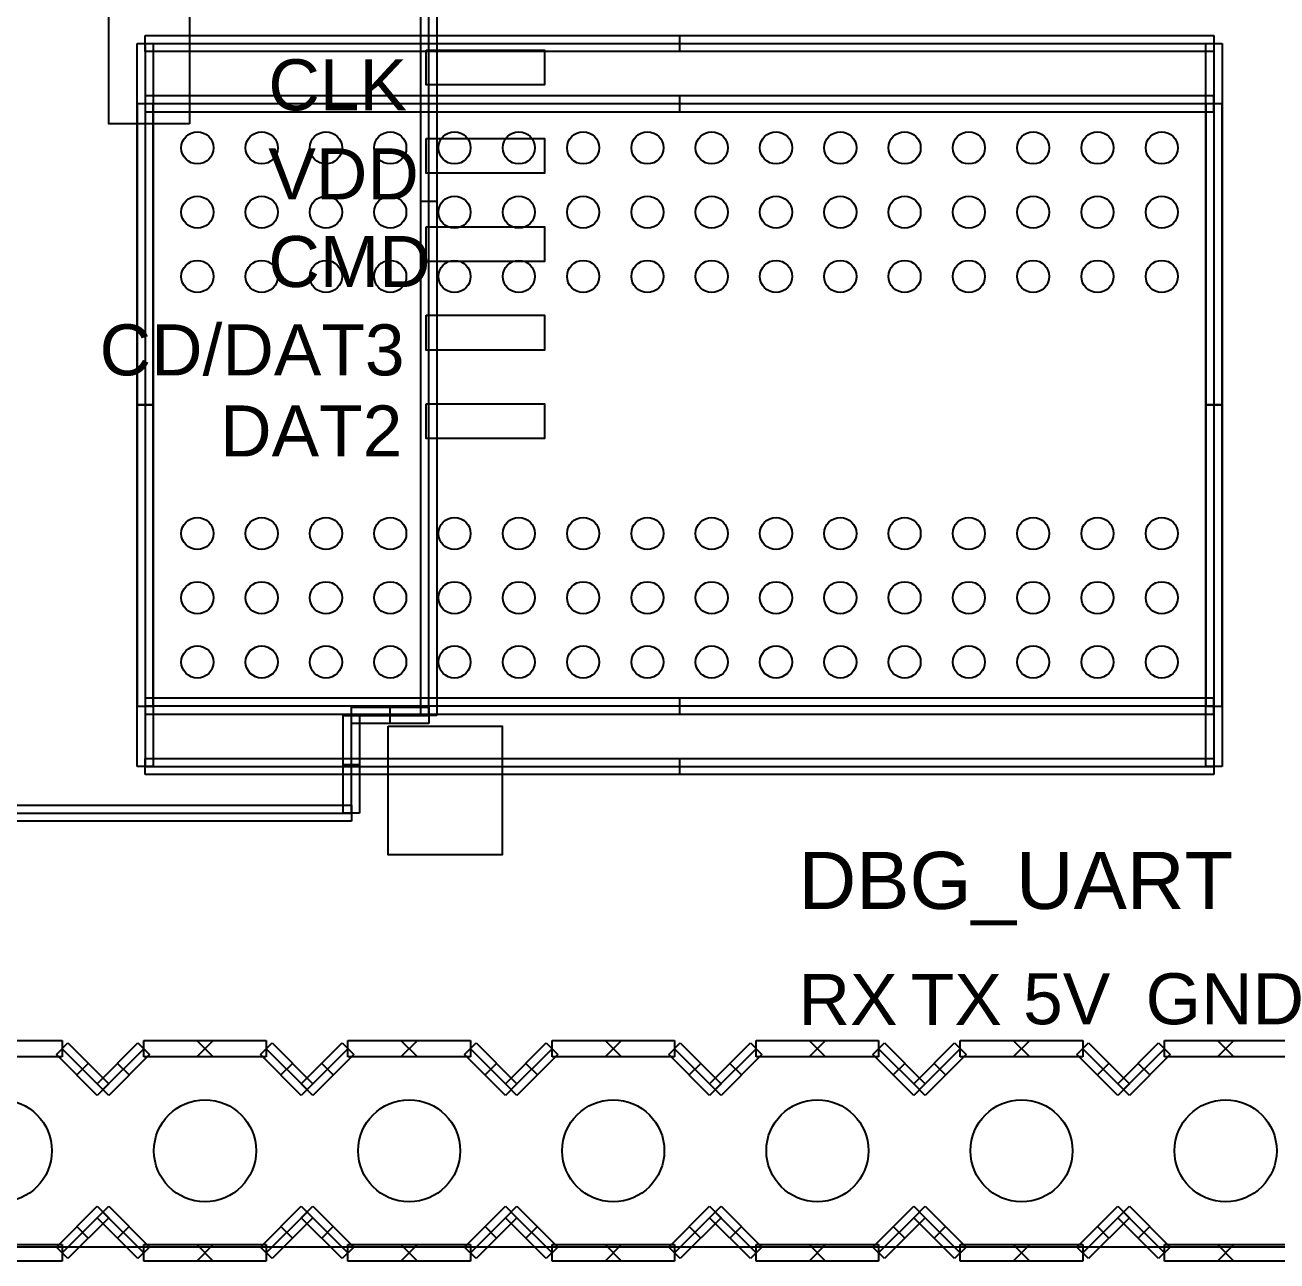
# Model space of a CAD drawing. Header units: millimetres. Extents: x -2.6 to 51, y -0.9 to 44.6.
# Drawn here: x 8.84 to 24.42, y -0.17 to 15.21 of the extents above; entities that cross this region are included whole.
import ezdxf

# ---------------------------------------------------------------- set-up
doc = ezdxf.new("R2010")
doc.units = ezdxf.units.MM
doc.header["$MEASUREMENT"] = 0
for name, color, linetype in [('BOTTOM', 11, 'Continuous'), ('SILK-BOT', 5, 'Continuous'), ('SILK-TOP', 12, 'Continuous'), ('TOP', 1, 'Continuous')]:
    doc.layers.add(name, color=color, linetype=linetype)

msp = doc.modelspace()

# ---------------------------------------------------------------- linework, layer by layer
at = {"layer": 'BOTTOM'}
for centre, radius in [((10.985, 13.685), 0.2), ((11.785, 13.685), 0.2), ((12.585, 13.685), 0.2), ((13.385, 13.685), 0.2), ((14.185, 13.685), 0.2), ((14.985, 13.685), 0.2), ((15.785, 13.685), 0.2), ((16.585, 13.685), 0.2), ((17.385, 13.685), 0.2), ((18.185, 13.685), 0.2), ((18.985, 13.685), 0.2), ((19.785, 13.685), 0.2), ((20.585, 13.685), 0.2), ((21.385, 13.685), 0.2), ((22.185, 13.685), 0.2), ((22.985, 13.685), 0.2), ((10.985, 12.885), 0.2), ((11.785, 12.885), 0.2), ((12.585, 12.885), 0.2), ((13.385, 12.885), 0.2), ((14.185, 12.885), 0.2), ((14.985, 12.885), 0.2), ((15.785, 12.885), 0.2), ((16.585, 12.885), 0.2), ((17.385, 12.885), 0.2), ((18.185, 12.885), 0.2), ((18.985, 12.885), 0.2), ((19.785, 12.885), 0.2), ((20.585, 12.885), 0.2), ((21.385, 12.885), 0.2), ((22.185, 12.885), 0.2), ((22.985, 12.885), 0.2), ((10.985, 12.085), 0.2), ((11.785, 12.085), 0.2), ((12.585, 12.085), 0.2), ((13.385, 12.085), 0.2), ((14.185, 12.085), 0.2), ((14.985, 12.085), 0.2), ((15.785, 12.085), 0.2), ((16.585, 12.085), 0.2), ((17.385, 12.085), 0.2), ((18.185, 12.085), 0.2), ((18.985, 12.085), 0.2), ((19.785, 12.085), 0.2), ((20.585, 12.085), 0.2), ((21.385, 12.085), 0.2), ((22.185, 12.085), 0.2), ((22.985, 12.085), 0.2), ((10.985, 8.885), 0.2), ((11.785, 8.885), 0.2), ((12.585, 8.885), 0.2), ((13.385, 8.885), 0.2), ((14.185, 8.885), 0.2), ((14.985, 8.885), 0.2), ((15.785, 8.885), 0.2), ((16.585, 8.885), 0.2), ((17.385, 8.885), 0.2), ((18.185, 8.885), 0.2), ((18.985, 8.885), 0.2), ((19.785, 8.885), 0.2), ((20.585, 8.885), 0.2), ((21.385, 8.885), 0.2), ((22.185, 8.885), 0.2), ((22.985, 8.885), 0.2), ((10.985, 8.085), 0.2), ((11.785, 8.085), 0.2), ((12.585, 8.085), 0.2), ((13.385, 8.085), 0.2), ((14.185, 8.085), 0.2), ((14.985, 8.085), 0.2), ((15.785, 8.085), 0.2), ((16.585, 8.085), 0.2), ((17.385, 8.085), 0.2), ((18.185, 8.085), 0.2), ((18.985, 8.085), 0.2), ((19.785, 8.085), 0.2), ((20.585, 8.085), 0.2), ((21.385, 8.085), 0.2), ((22.185, 8.085), 0.2), ((22.985, 8.085), 0.2), ((10.985, 7.285), 0.2), ((11.785, 7.285), 0.2), ((12.585, 7.285), 0.2), ((13.385, 7.285), 0.2), ((14.185, 7.285), 0.2), ((14.985, 7.285), 0.2), ((15.785, 7.285), 0.2), ((16.585, 7.285), 0.2), ((17.385, 7.285), 0.2), ((18.185, 7.285), 0.2), ((18.985, 7.285), 0.2), ((19.785, 7.285), 0.2), ((20.585, 7.285), 0.2), ((21.385, 7.285), 0.2), ((22.185, 7.285), 0.2), ((22.985, 7.285), 0.2), ((8.54, 1.2), 0.635), ((11.08, 1.2), 0.635), ((13.62, 1.2), 0.635), ((16.16, 1.2), 0.635), ((18.7, 1.2), 0.635), ((21.24, 1.2), 0.635), ((23.78, 1.2), 0.635)]:
    msp.add_circle(centre, radius, dxfattribs=at)
at = {"layer": 'SILK-BOT'}
for p, q in [((10.235, 14.985), (10.435, 14.985)), ((10.235, 5.985), (10.235, 14.985)), ((10.335, 14.885), (10.335, 15.085)), ((10.335, 15.085), (23.635, 15.085)), ((10.335, 14.985), (10.335, 5.985)), ((10.335, 14.985), (23.635, 14.985)), ((10.435, 14.985), (10.435, 5.985)), ((16.985, 15.085), (16.985, 14.885)), ((23.535, 5.985), (23.535, 14.985)), ((23.535, 14.985), (23.735, 14.985)), ((23.635, 15.085), (23.635, 14.885)), ((23.635, 14.985), (23.635, 5.985)), ((23.735, 14.985), (23.735, 5.985)), ((23.635, 14.885), (10.335, 14.885)), ((10.335, 14.335), (10.335, 14.135)), ((23.635, 14.335), (10.335, 14.335)), ((16.985, 14.335), (16.985, 14.135)), ((23.635, 14.135), (23.635, 14.335)), ((10.435, 14.235), (10.235, 14.235)), ((10.235, 14.235), (10.235, 6.735)), ((10.335, 14.235), (10.335, 6.735)), ((23.635, 14.235), (10.335, 14.235)), ((10.435, 6.735), (10.435, 14.235)), ((23.735, 14.235), (23.535, 14.235)), ((23.535, 14.235), (23.535, 6.735)), ((23.635, 14.235), (23.635, 6.735)), ((23.735, 6.735), (23.735, 14.235)), ((10.335, 14.135), (23.635, 14.135)), ((10.435, 10.485), (10.235, 10.485)), ((10.235, 10.485), (10.435, 10.485)), ((23.735, 10.485), (23.535, 10.485)), ((23.535, 10.485), (23.735, 10.485)), ((10.235, 6.735), (10.435, 6.735)), ((23.635, 6.835), (10.335, 6.835)), ((10.335, 6.835), (10.335, 6.635)), ((23.635, 6.735), (10.335, 6.735)), ((16.985, 6.835), (16.985, 6.635)), ((23.535, 6.735), (23.735, 6.735)), ((23.635, 6.635), (23.635, 6.835)), ((10.335, 6.635), (23.635, 6.635)), ((10.335, 5.885), (10.335, 6.085)), ((10.335, 6.085), (23.635, 6.085)), ((16.985, 6.085), (16.985, 5.885)), ((23.635, 6.085), (23.635, 5.885)), ((10.435, 5.985), (10.235, 5.985)), ((10.335, 5.985), (23.635, 5.985)), ((23.735, 5.985), (23.535, 5.985)), ((23.635, 5.885), (10.335, 5.885)), ((7.778, 2.572), (9.302, 2.572)), ((9.23, 2.398), (9.374, 2.542)), ((9.302, 2.572), (9.302, 2.368)), ((9.374, 2.542), (9.882, 2.034)), ((9.738, 2.034), (10.246, 2.542)), ((10.246, 2.542), (10.39, 2.398)), ((10.318, 2.368), (10.318, 2.572)), ((10.318, 2.572), (11.842, 2.572)), ((11.182, 2.368), (10.978, 2.572)), ((11.182, 2.572), (10.978, 2.368)), ((11.77, 2.398), (11.914, 2.542)), ((11.842, 2.572), (11.842, 2.368)), ((11.914, 2.542), (12.422, 2.034)), ((12.278, 2.034), (12.786, 2.542)), ((12.786, 2.542), (12.93, 2.398)), ((12.858, 2.368), (12.858, 2.572)), ((12.858, 2.572), (14.382, 2.572)), ((13.722, 2.368), (13.518, 2.572)), ((13.722, 2.572), (13.518, 2.368)), ((14.31, 2.398), (14.454, 2.542)), ((14.382, 2.572), (14.382, 2.368)), ((14.454, 2.542), (14.962, 2.034)), ((14.818, 2.034), (15.326, 2.542)), ((15.326, 2.542), (15.47, 2.398)), ((15.398, 2.368), (15.398, 2.572)), ((15.398, 2.572), (16.922, 2.572)), ((16.262, 2.368), (16.058, 2.572)), ((16.262, 2.572), (16.058, 2.368)), ((16.85, 2.398), (16.994, 2.542)), ((16.922, 2.572), (16.922, 2.368)), ((16.994, 2.542), (17.502, 2.034)), ((17.358, 2.034), (17.866, 2.542)), ((17.866, 2.542), (18.01, 2.398)), ((17.938, 2.368), (17.938, 2.572)), ((17.938, 2.572), (19.462, 2.572)), ((18.802, 2.368), (18.598, 2.572)), ((18.802, 2.572), (18.598, 2.368)), ((19.39, 2.398), (19.534, 2.542)), ((19.462, 2.572), (19.462, 2.368)), ((19.534, 2.542), (20.042, 2.034)), ((19.898, 2.034), (20.406, 2.542)), ((20.406, 2.542), (20.55, 2.398)), ((20.478, 2.368), (20.478, 2.572)), ((20.478, 2.572), (22.002, 2.572)), ((21.342, 2.368), (21.138, 2.572)), ((21.342, 2.572), (21.138, 2.368)), ((21.93, 2.398), (22.074, 2.542)), ((22.002, 2.572), (22.002, 2.368)), ((22.074, 2.542), (22.582, 2.034)), ((22.438, 2.034), (22.946, 2.542)), ((22.946, 2.542), (23.09, 2.398)), ((23.018, 2.368), (23.018, 2.572)), ((23.018, 2.572), (24.542, 2.572)), ((23.882, 2.368), (23.678, 2.572)), ((23.882, 2.572), (23.678, 2.368)), ((9.302, 2.368), (7.778, 2.368)), ((9.738, 1.89), (9.23, 2.398)), ((9.81, 1.962), (9.302, 2.47)), ((10.318, 2.47), (9.81, 1.962)), ((10.39, 2.398), (9.882, 1.89)), ((11.842, 2.368), (10.318, 2.368)), ((12.278, 1.89), (11.77, 2.398)), ((12.35, 1.962), (11.842, 2.47)), ((12.858, 2.47), (12.35, 1.962)), ((12.93, 2.398), (12.422, 1.89)), ((14.382, 2.368), (12.858, 2.368)), ((14.818, 1.89), (14.31, 2.398)), ((14.89, 1.962), (14.382, 2.47)), ((15.398, 2.47), (14.89, 1.962)), ((15.47, 2.398), (14.962, 1.89)), ((16.922, 2.368), (15.398, 2.368)), ((17.358, 1.89), (16.85, 2.398)), ((17.43, 1.962), (16.922, 2.47)), ((17.938, 2.47), (17.43, 1.962)), ((18.01, 2.398), (17.502, 1.89)), ((19.462, 2.368), (17.938, 2.368)), ((19.898, 1.89), (19.39, 2.398)), ((19.97, 1.962), (19.462, 2.47)), ((20.478, 2.47), (19.97, 1.962)), ((20.55, 2.398), (20.042, 1.89)), ((22.002, 2.368), (20.478, 2.368)), ((22.438, 1.89), (21.93, 2.398)), ((22.51, 1.962), (22.002, 2.47)), ((23.018, 2.47), (22.51, 1.962)), ((23.09, 2.398), (22.582, 1.89)), ((24.542, 2.368), (23.018, 2.368)), ((9.628, 2.288), (9.484, 2.144)), ((10.136, 2.144), (9.992, 2.288)), ((12.168, 2.288), (12.024, 2.144)), ((12.676, 2.144), (12.532, 2.288)), ((14.708, 2.288), (14.564, 2.144)), ((15.216, 2.144), (15.072, 2.288)), ((17.248, 2.288), (17.104, 2.144)), ((17.756, 2.144), (17.612, 2.288)), ((19.788, 2.288), (19.644, 2.144)), ((20.296, 2.144), (20.152, 2.288)), ((22.328, 2.288), (22.184, 2.144)), ((22.836, 2.144), (22.692, 2.288)), ((9.882, 2.034), (9.738, 1.89)), ((9.882, 1.89), (9.738, 2.034)), ((12.422, 2.034), (12.278, 1.89)), ((12.422, 1.89), (12.278, 2.034)), ((14.962, 2.034), (14.818, 1.89)), ((14.962, 1.89), (14.818, 2.034)), ((17.502, 2.034), (17.358, 1.89)), ((17.502, 1.89), (17.358, 2.034)), ((20.042, 2.034), (19.898, 1.89)), ((20.042, 1.89), (19.898, 2.034)), ((22.582, 2.034), (22.438, 1.89)), ((22.582, 1.89), (22.438, 2.034)), ((9.23, 0.002), (9.738, 0.51)), ((9.738, 0.51), (9.882, 0.366)), ((9.738, 0.366), (9.882, 0.51)), ((9.882, 0.51), (10.39, 0.002)), ((11.77, 0.002), (12.278, 0.51)), ((12.278, 0.51), (12.422, 0.366)), ((12.278, 0.366), (12.422, 0.51)), ((12.422, 0.51), (12.93, 0.002)), ((14.31, 0.002), (14.818, 0.51)), ((14.818, 0.51), (14.962, 0.366)), ((14.818, 0.366), (14.962, 0.51)), ((14.962, 0.51), (15.47, 0.002)), ((16.85, 0.002), (17.358, 0.51)), ((17.358, 0.51), (17.502, 0.366)), ((17.358, 0.366), (17.502, 0.51)), ((17.502, 0.51), (18.01, 0.002)), ((19.39, 0.002), (19.898, 0.51)), ((19.898, 0.51), (20.042, 0.366)), ((19.898, 0.366), (20.042, 0.51)), ((20.042, 0.51), (20.55, 0.002)), ((21.93, 0.002), (22.438, 0.51)), ((22.438, 0.51), (22.582, 0.366)), ((22.438, 0.366), (22.582, 0.51)), ((22.582, 0.51), (23.09, 0.002)), ((9.302, -0.07), (9.81, 0.438)), ((9.882, 0.366), (9.374, -0.142)), ((10.246, -0.142), (9.738, 0.366)), ((9.81, 0.438), (10.318, -0.07)), ((11.842, -0.07), (12.35, 0.438)), ((12.422, 0.366), (11.914, -0.142)), ((12.786, -0.142), (12.278, 0.366)), ((12.35, 0.438), (12.858, -0.07)), ((14.382, -0.07), (14.89, 0.438)), ((14.962, 0.366), (14.454, -0.142)), ((15.326, -0.142), (14.818, 0.366)), ((14.89, 0.438), (15.398, -0.07)), ((16.922, -0.07), (17.43, 0.438)), ((17.502, 0.366), (16.994, -0.142)), ((17.866, -0.142), (17.358, 0.366)), ((17.43, 0.438), (17.938, -0.07)), ((19.462, -0.07), (19.97, 0.438)), ((20.042, 0.366), (19.534, -0.142)), ((20.406, -0.142), (19.898, 0.366)), ((19.97, 0.438), (20.478, -0.07)), ((22.002, -0.07), (22.51, 0.438)), ((22.582, 0.366), (22.074, -0.142)), ((22.946, -0.142), (22.438, 0.366)), ((22.51, 0.438), (23.018, -0.07)), ((9.484, 0.256), (9.628, 0.112)), ((9.992, 0.112), (10.136, 0.256)), ((12.024, 0.256), (12.168, 0.112)), ((12.532, 0.112), (12.676, 0.256)), ((14.564, 0.256), (14.708, 0.112)), ((15.072, 0.112), (15.216, 0.256)), ((17.104, 0.256), (17.248, 0.112)), ((17.612, 0.112), (17.756, 0.256)), ((19.644, 0.256), (19.788, 0.112)), ((20.152, 0.112), (20.296, 0.256)), ((22.184, 0.256), (22.328, 0.112)), ((22.692, 0.112), (22.836, 0.256)), ((7.778, 0.032), (9.302, 0.032)), ((9.374, -0.142), (9.23, 0.002)), ((9.302, 0.032), (9.302, -0.172)), ((10.39, 0.002), (10.246, -0.142)), ((10.318, -0.172), (10.318, 0.032)), ((10.318, 0.032), (11.842, 0.032)), ((10.978, 0.032), (11.182, -0.172)), ((10.978, -0.172), (11.182, 0.032)), ((11.914, -0.142), (11.77, 0.002)), ((11.842, 0.032), (11.842, -0.172)), ((12.93, 0.002), (12.786, -0.142)), ((12.858, -0.172), (12.858, 0.032)), ((12.858, 0.032), (14.382, 0.032)), ((13.518, 0.032), (13.722, -0.172)), ((13.518, -0.172), (13.722, 0.032)), ((14.454, -0.142), (14.31, 0.002)), ((14.382, 0.032), (14.382, -0.172)), ((15.47, 0.002), (15.326, -0.142)), ((15.398, -0.172), (15.398, 0.032)), ((15.398, 0.032), (16.922, 0.032)), ((16.058, 0.032), (16.262, -0.172)), ((16.058, -0.172), (16.262, 0.032)), ((16.994, -0.142), (16.85, 0.002)), ((16.922, 0.032), (16.922, -0.172)), ((18.01, 0.002), (17.866, -0.142)), ((17.938, -0.172), (17.938, 0.032)), ((17.938, 0.032), (19.462, 0.032)), ((18.598, 0.032), (18.802, -0.172)), ((18.598, -0.172), (18.802, 0.032)), ((19.534, -0.142), (19.39, 0.002)), ((19.462, 0.032), (19.462, -0.172)), ((20.55, 0.002), (20.406, -0.142)), ((20.478, -0.172), (20.478, 0.032)), ((20.478, 0.032), (22.002, 0.032)), ((21.138, 0.032), (21.342, -0.172)), ((21.138, -0.172), (21.342, 0.032)), ((22.074, -0.142), (21.93, 0.002)), ((22.002, 0.032), (22.002, -0.172)), ((23.09, 0.002), (22.946, -0.142)), ((23.018, -0.172), (23.018, 0.032)), ((23.018, 0.032), (24.542, 0.032)), ((23.678, 0.032), (23.882, -0.172)), ((23.678, -0.172), (23.882, 0.032)), ((9.302, -0.172), (7.778, -0.172)), ((11.842, -0.172), (10.318, -0.172)), ((14.382, -0.172), (12.858, -0.172)), ((16.922, -0.172), (15.398, -0.172)), ((19.462, -0.172), (17.938, -0.172)), ((22.002, -0.172), (20.478, -0.172)), ((24.542, -0.172), (23.018, -0.172))]:
    msp.add_line(p, q, dxfattribs=at)
msp.add_lwpolyline([(10.885, 13.985), (9.885, 13.985), (9.885, 15.485), (10.885, 15.485), (10.885, 13.985)], dxfattribs=at)
at = {"layer": 'SILK-TOP'}
for p, q in [((13.766, 6.621), (13.766, 19.421)), ((13.866, 6.621), (13.866, 19.421)), ((13.966, 19.421), (13.966, 6.621)), ((13.766, 13.021), (13.966, 13.021)), ((12.901, 6.521), (12.901, 6.721)), ((12.901, 6.721), (13.866, 6.721)), ((13.383, 6.521), (13.383, 6.721)), ((13.866, 6.721), (13.866, 6.521)), ((12.801, 5.402), (12.801, 6.621)), ((12.801, 6.621), (13.001, 6.621)), ((12.901, 5.402), (12.901, 6.621)), ((12.901, 6.621), (13.866, 6.621)), ((13.001, 6.621), (13.001, 5.402)), ((13.966, 6.621), (13.766, 6.621)), ((13.866, 6.521), (12.901, 6.521)), ((12.801, 6.011), (13.001, 6.011)), ((0.048, 5.502), (12.901, 5.502)), ((12.901, 5.502), (12.901, 5.302)), ((0.048, 5.402), (12.901, 5.402)), ((12.901, 5.302), (0.048, 5.302)), ((13.001, 5.402), (12.801, 5.402)), ((7.778, 2.572), (9.302, 2.572)), ((9.23, 2.398), (9.374, 2.542)), ((9.302, 2.572), (9.302, 2.368)), ((9.374, 2.542), (9.882, 2.034)), ((9.738, 2.034), (10.246, 2.542)), ((10.246, 2.542), (10.39, 2.398)), ((10.318, 2.368), (10.318, 2.572)), ((10.318, 2.572), (11.842, 2.572)), ((11.182, 2.368), (10.978, 2.572)), ((11.182, 2.572), (10.978, 2.368)), ((11.77, 2.398), (11.914, 2.542)), ((11.842, 2.572), (11.842, 2.368)), ((11.914, 2.542), (12.422, 2.034)), ((12.278, 2.034), (12.786, 2.542)), ((12.786, 2.542), (12.93, 2.398)), ((12.858, 2.368), (12.858, 2.572)), ((12.858, 2.572), (14.382, 2.572)), ((13.722, 2.368), (13.518, 2.572)), ((13.722, 2.572), (13.518, 2.368)), ((14.31, 2.398), (14.454, 2.542)), ((14.382, 2.572), (14.382, 2.368)), ((14.454, 2.542), (14.962, 2.034)), ((14.818, 2.034), (15.326, 2.542)), ((15.326, 2.542), (15.47, 2.398)), ((15.398, 2.368), (15.398, 2.572)), ((15.398, 2.572), (16.922, 2.572)), ((16.262, 2.368), (16.058, 2.572)), ((16.262, 2.572), (16.058, 2.368)), ((16.85, 2.398), (16.994, 2.542)), ((16.922, 2.572), (16.922, 2.368)), ((16.994, 2.542), (17.502, 2.034)), ((17.358, 2.034), (17.866, 2.542)), ((17.866, 2.542), (18.01, 2.398)), ((17.938, 2.368), (17.938, 2.572)), ((17.938, 2.572), (19.462, 2.572)), ((18.802, 2.368), (18.598, 2.572)), ((18.802, 2.572), (18.598, 2.368)), ((19.39, 2.398), (19.534, 2.542)), ((19.462, 2.572), (19.462, 2.368)), ((19.534, 2.542), (20.042, 2.034)), ((19.898, 2.034), (20.406, 2.542)), ((20.406, 2.542), (20.55, 2.398)), ((20.478, 2.368), (20.478, 2.572)), ((20.478, 2.572), (22.002, 2.572)), ((21.342, 2.368), (21.138, 2.572)), ((21.342, 2.572), (21.138, 2.368)), ((21.93, 2.398), (22.074, 2.542)), ((22.002, 2.572), (22.002, 2.368)), ((22.074, 2.542), (22.582, 2.034)), ((22.438, 2.034), (22.946, 2.542)), ((22.946, 2.542), (23.09, 2.398)), ((23.018, 2.368), (23.018, 2.572)), ((23.018, 2.572), (24.542, 2.572)), ((23.882, 2.368), (23.678, 2.572)), ((23.882, 2.572), (23.678, 2.368)), ((9.302, 2.368), (7.778, 2.368)), ((9.738, 1.89), (9.23, 2.398)), ((9.81, 1.962), (9.302, 2.47)), ((10.318, 2.47), (9.81, 1.962)), ((10.39, 2.398), (9.882, 1.89)), ((11.842, 2.368), (10.318, 2.368)), ((12.278, 1.89), (11.77, 2.398)), ((12.35, 1.962), (11.842, 2.47)), ((12.858, 2.47), (12.35, 1.962)), ((12.93, 2.398), (12.422, 1.89)), ((14.382, 2.368), (12.858, 2.368)), ((14.818, 1.89), (14.31, 2.398)), ((14.89, 1.962), (14.382, 2.47)), ((15.398, 2.47), (14.89, 1.962)), ((15.47, 2.398), (14.962, 1.89)), ((16.922, 2.368), (15.398, 2.368)), ((17.358, 1.89), (16.85, 2.398)), ((17.43, 1.962), (16.922, 2.47)), ((17.938, 2.47), (17.43, 1.962)), ((18.01, 2.398), (17.502, 1.89)), ((19.462, 2.368), (17.938, 2.368)), ((19.898, 1.89), (19.39, 2.398)), ((19.97, 1.962), (19.462, 2.47)), ((20.478, 2.47), (19.97, 1.962)), ((20.55, 2.398), (20.042, 1.89)), ((22.002, 2.368), (20.478, 2.368)), ((22.438, 1.89), (21.93, 2.398)), ((22.51, 1.962), (22.002, 2.47)), ((23.018, 2.47), (22.51, 1.962)), ((23.09, 2.398), (22.582, 1.89)), ((24.542, 2.368), (23.018, 2.368)), ((9.628, 2.288), (9.484, 2.144)), ((10.136, 2.144), (9.992, 2.288)), ((12.168, 2.288), (12.024, 2.144)), ((12.676, 2.144), (12.532, 2.288)), ((14.708, 2.288), (14.564, 2.144)), ((15.216, 2.144), (15.072, 2.288)), ((17.248, 2.288), (17.104, 2.144)), ((17.756, 2.144), (17.612, 2.288)), ((19.788, 2.288), (19.644, 2.144)), ((20.296, 2.144), (20.152, 2.288)), ((22.328, 2.288), (22.184, 2.144)), ((22.836, 2.144), (22.692, 2.288)), ((9.882, 1.89), (9.738, 2.034)), ((9.882, 2.034), (9.738, 1.89)), ((12.422, 1.89), (12.278, 2.034)), ((12.422, 2.034), (12.278, 1.89)), ((14.962, 1.89), (14.818, 2.034)), ((14.962, 2.034), (14.818, 1.89)), ((17.502, 1.89), (17.358, 2.034)), ((17.502, 2.034), (17.358, 1.89)), ((20.042, 1.89), (19.898, 2.034)), ((20.042, 2.034), (19.898, 1.89)), ((22.582, 1.89), (22.438, 2.034)), ((22.582, 2.034), (22.438, 1.89)), ((9.23, 0.002), (9.738, 0.51)), ((9.738, 0.51), (9.882, 0.366)), ((9.738, 0.366), (9.882, 0.51)), ((9.882, 0.51), (10.39, 0.002)), ((11.77, 0.002), (12.278, 0.51)), ((12.278, 0.51), (12.422, 0.366)), ((12.278, 0.366), (12.422, 0.51)), ((12.422, 0.51), (12.93, 0.002)), ((14.31, 0.002), (14.818, 0.51)), ((14.818, 0.51), (14.962, 0.366)), ((14.818, 0.366), (14.962, 0.51)), ((14.962, 0.51), (15.47, 0.002)), ((16.85, 0.002), (17.358, 0.51)), ((17.358, 0.51), (17.502, 0.366)), ((17.358, 0.366), (17.502, 0.51)), ((17.502, 0.51), (18.01, 0.002)), ((19.39, 0.002), (19.898, 0.51)), ((19.898, 0.51), (20.042, 0.366)), ((19.898, 0.366), (20.042, 0.51)), ((20.042, 0.51), (20.55, 0.002)), ((21.93, 0.002), (22.438, 0.51)), ((22.438, 0.51), (22.582, 0.366)), ((22.438, 0.366), (22.582, 0.51)), ((22.582, 0.51), (23.09, 0.002)), ((9.302, -0.07), (9.81, 0.438)), ((9.882, 0.366), (9.374, -0.142)), ((10.246, -0.142), (9.738, 0.366)), ((9.81, 0.438), (10.318, -0.07)), ((11.842, -0.07), (12.35, 0.438)), ((12.422, 0.366), (11.914, -0.142)), ((12.786, -0.142), (12.278, 0.366)), ((12.35, 0.438), (12.858, -0.07)), ((14.382, -0.07), (14.89, 0.438)), ((14.962, 0.366), (14.454, -0.142)), ((15.326, -0.142), (14.818, 0.366)), ((14.89, 0.438), (15.398, -0.07)), ((16.922, -0.07), (17.43, 0.438)), ((17.502, 0.366), (16.994, -0.142)), ((17.866, -0.142), (17.358, 0.366)), ((17.43, 0.438), (17.938, -0.07)), ((19.462, -0.07), (19.97, 0.438)), ((20.042, 0.366), (19.534, -0.142)), ((20.406, -0.142), (19.898, 0.366)), ((19.97, 0.438), (20.478, -0.07)), ((22.002, -0.07), (22.51, 0.438)), ((22.582, 0.366), (22.074, -0.142)), ((22.946, -0.142), (22.438, 0.366)), ((22.51, 0.438), (23.018, -0.07)), ((9.484, 0.256), (9.628, 0.112)), ((9.992, 0.112), (10.136, 0.256)), ((12.024, 0.256), (12.168, 0.112)), ((12.532, 0.112), (12.676, 0.256)), ((14.564, 0.256), (14.708, 0.112)), ((15.072, 0.112), (15.216, 0.256)), ((17.104, 0.256), (17.248, 0.112)), ((17.612, 0.112), (17.756, 0.256)), ((19.644, 0.256), (19.788, 0.112)), ((20.152, 0.112), (20.296, 0.256)), ((22.184, 0.256), (22.328, 0.112)), ((22.692, 0.112), (22.836, 0.256)), ((7.778, 0.032), (9.302, 0.032)), ((9.374, -0.142), (9.23, 0.002)), ((9.302, 0.032), (9.302, -0.172)), ((10.39, 0.002), (10.246, -0.142)), ((10.318, -0.172), (10.318, 0.032)), ((10.318, 0.032), (11.842, 0.032)), ((10.978, 0.032), (11.182, -0.172)), ((10.978, -0.172), (11.182, 0.032)), ((11.914, -0.142), (11.77, 0.002)), ((11.842, 0.032), (11.842, -0.172)), ((12.93, 0.002), (12.786, -0.142)), ((12.858, -0.172), (12.858, 0.032)), ((12.858, 0.032), (14.382, 0.032)), ((13.518, 0.032), (13.722, -0.172)), ((13.518, -0.172), (13.722, 0.032)), ((14.454, -0.142), (14.31, 0.002)), ((14.382, 0.032), (14.382, -0.172)), ((15.47, 0.002), (15.326, -0.142)), ((15.398, -0.172), (15.398, 0.032)), ((15.398, 0.032), (16.922, 0.032)), ((16.058, 0.032), (16.262, -0.172)), ((16.058, -0.172), (16.262, 0.032)), ((16.994, -0.142), (16.85, 0.002)), ((16.922, 0.032), (16.922, -0.172)), ((18.01, 0.002), (17.866, -0.142)), ((17.938, -0.172), (17.938, 0.032)), ((17.938, 0.032), (19.462, 0.032)), ((18.598, 0.032), (18.802, -0.172)), ((18.598, -0.172), (18.802, 0.032)), ((19.534, -0.142), (19.39, 0.002)), ((19.462, 0.032), (19.462, -0.172)), ((20.55, 0.002), (20.406, -0.142)), ((20.478, -0.172), (20.478, 0.032)), ((20.478, 0.032), (22.002, 0.032)), ((21.138, 0.032), (21.342, -0.172)), ((21.138, -0.172), (21.342, 0.032)), ((22.074, -0.142), (21.93, 0.002)), ((22.002, 0.032), (22.002, -0.172)), ((23.09, 0.002), (22.946, -0.142)), ((23.018, -0.172), (23.018, 0.032)), ((23.018, 0.032), (24.542, 0.032)), ((23.678, 0.032), (23.882, -0.172)), ((23.678, -0.172), (23.882, 0.032)), ((9.302, -0.172), (7.778, -0.172)), ((11.842, -0.172), (10.318, -0.172)), ((14.382, -0.172), (12.858, -0.172)), ((16.922, -0.172), (15.398, -0.172)), ((19.462, -0.172), (17.938, -0.172)), ((22.002, -0.172), (20.478, -0.172)), ((24.542, -0.172), (23.018, -0.172))]:
    msp.add_line(p, q, dxfattribs=at)
at = {"layer": 'TOP'}
msp.add_lwpolyline([(0, 2.3), (0, 37.7, -0.414213), (2.3, 40), (37.7, 40, -0.414213), (40, 37.7), (40, 2.3, -0.414213), (37.7, 0), (2.3, 0, -0.414212), (0, 2.3)], format="xyb", dxfattribs=at)
for points in [[(13.831, 14.901), (15.304, 14.901), (15.304, 14.469), (13.831, 14.469), (13.831, 14.901)], [(13.831, 13.801), (15.304, 13.801), (15.304, 13.369), (13.831, 13.369), (13.831, 13.801)], [(13.831, 12.701), (15.304, 12.701), (15.304, 12.269), (13.831, 12.269), (13.831, 12.701)], [(13.831, 11.601), (15.304, 11.601), (15.304, 11.169), (13.831, 11.169), (13.831, 11.601)], [(13.831, 10.501), (15.304, 10.501), (15.304, 10.069), (13.831, 10.069), (13.831, 10.501)], [(13.357, 6.485), (14.779, 6.485), (14.779, 4.885), (13.357, 4.885), (13.357, 6.485)]]:
    msp.add_lwpolyline(points, dxfattribs=at)
for centre in [(8.54, 1.2), (11.08, 1.2), (13.62, 1.2), (16.16, 1.2), (18.7, 1.2), (21.24, 1.2), (23.78, 1.2)]:
    msp.add_circle(centre, 0.635, dxfattribs=at)

# ---------------------------------------------------------------- texts
at = {"layer": 'SILK-TOP', "attachment_point": 7, "line_spacing_factor": 0.963855}
for s, insert, char_height, width in [('\\fArial;CLK', (11.868, 14.144), 0.635, 2.30666), ('\\fArial;VDD', (11.868, 13.044), 0.635, 2.44054), ('\\fArial;CMD', (11.868, 11.944), 0.635, 2.55913), ('\\fArial;CD/DAT3', (9.768, 10.844), 0.635, 4.31877), ('\\fArial;DAT2', (11.268, 9.844), 0.635, 2.76187), ('\\fArial;DBG_UART', (18.466, 4.005), 0.7112, 5.97665), ('\\fArial;RX', (18.466, 2.766), 0.635, 1.78259), ('\\fArial;TX', (19.863, 2.766), 0.635, 1.73286), ('\\fArial;5V', (21.26, 2.766), 0.635, 1.68696), ('\\fArial;GND', (22.784, 2.766), 0.635, 2.5094)]:
    msp.add_mtext(s, dxfattribs=dict(at, insert=insert, char_height=char_height, width=width))

doc.saveas('drawing.dxf')
